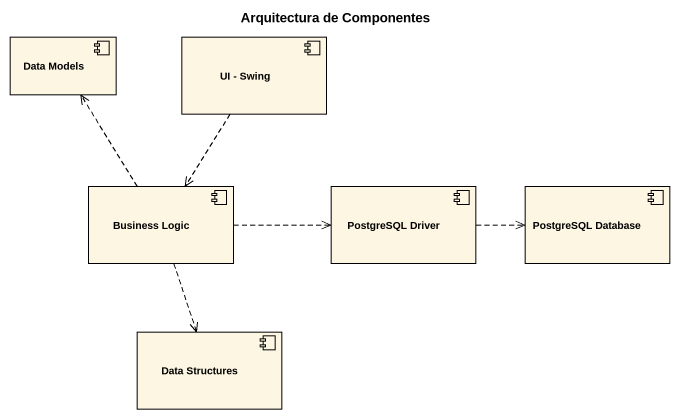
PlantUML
@startuml
title Arquitectura de Componentes
component "Data Models" as Data_Models
component "UI - Swing" as UI_Swing
component "Business Logic" as Business_Logic
component "PostgreSQL Driver" as PostgreSQL_Driver
component "PostgreSQL Database" as PostgreSQL_Database
component "Data Structures" as Data_Structures
UI_Swing ..> Business_Logic
Business_Logic .up.> Data_Models
Business_Logic .right.> PostgreSQL_Driver
Business_Logic ..> Data_Structures
PostgreSQL_Driver .right.> PostgreSQL_Database
@enduml
